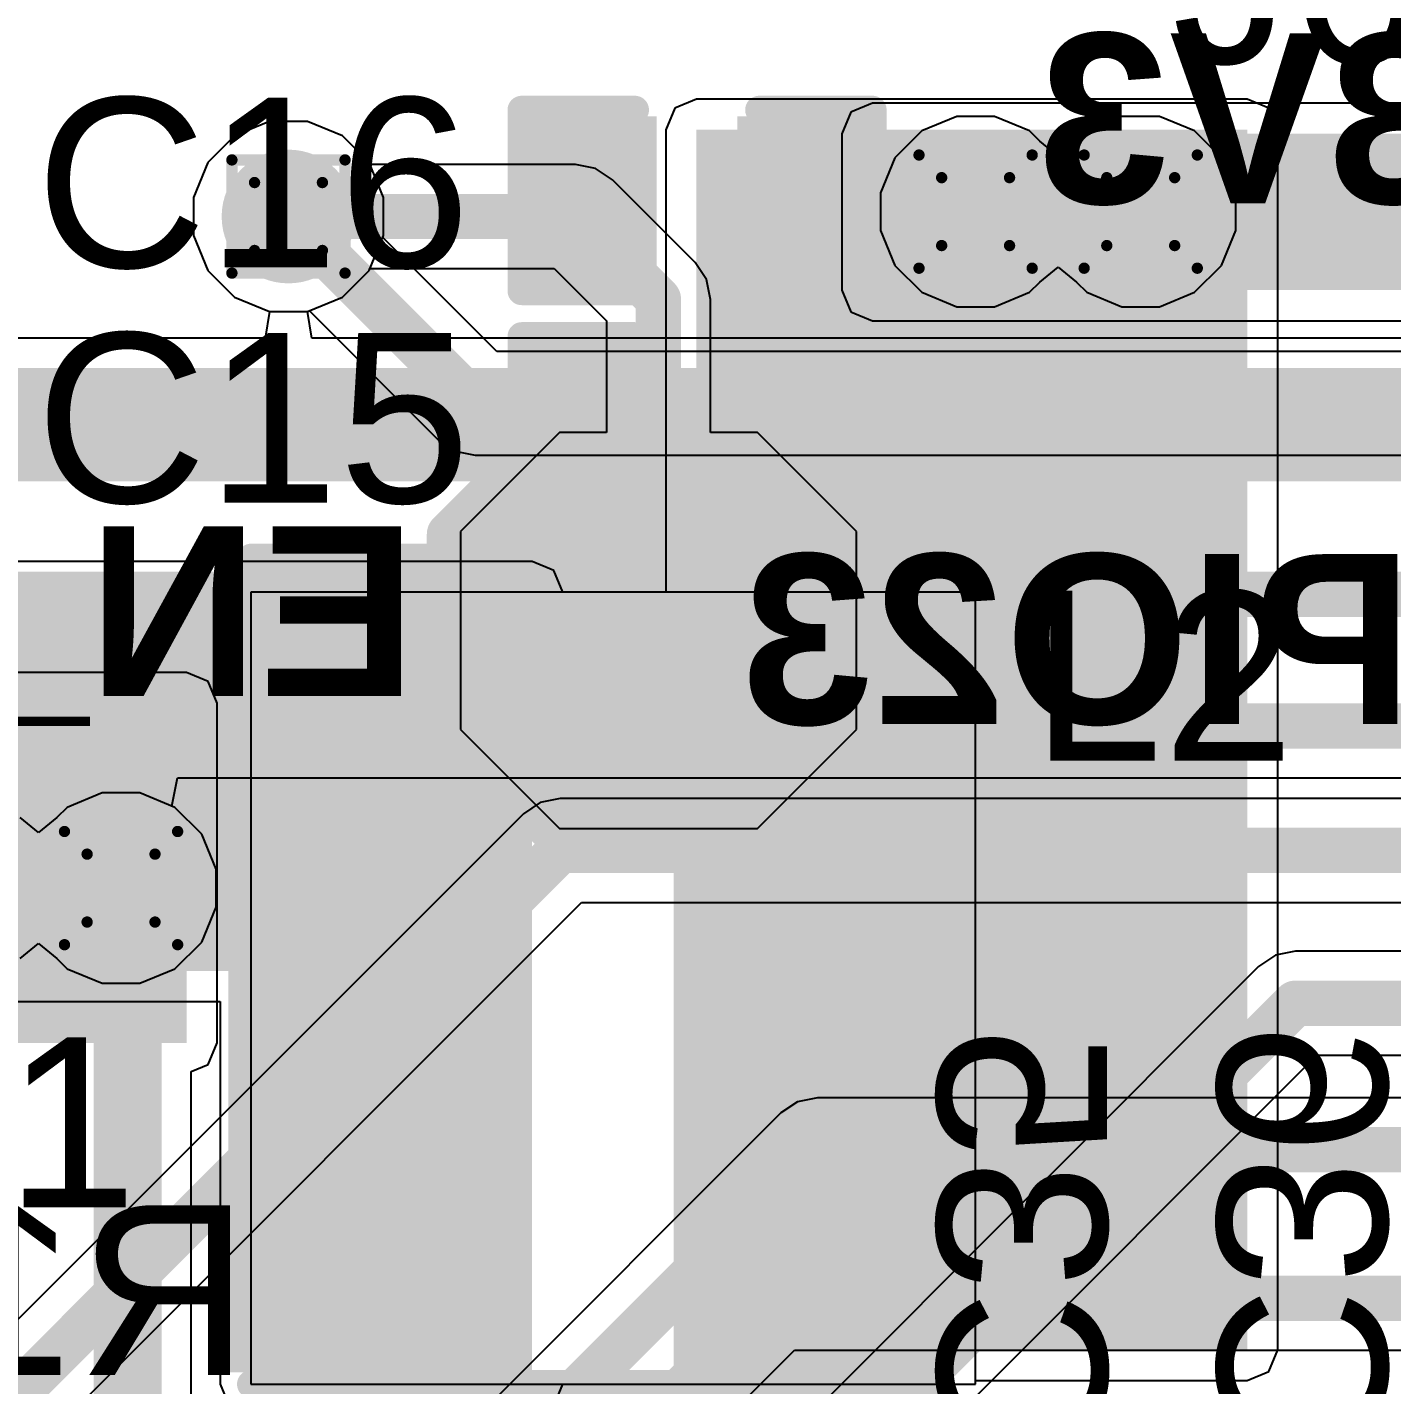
# Model space of a CAD drawing. Header units: inches. Extents: x -22 to 5433, y -13 to 5447.
# Drawn here: x -3.64 to 2.49, y 21.58 to 27.67 of the extents above; entities that cross this region are included whole.
import ezdxf

# ---------------------------------------------------------------- set-up
doc = ezdxf.new("R2010")
doc.units = ezdxf.units.IN
for name, color, linetype in [('Bottom Layer', 5, 'Continuous'), ('Bottom Overlay', 54, 'Continuous'), ('Bottom Paste', 16, 'Continuous'), ('Bottom Solder', 6, 'Continuous'), ('Drill Drawing', 1, 'Continuous'), ('Ground', 16, 'Continuous'), ('Power', 76, 'Continuous'), ('Top Layer', 1, 'Continuous'), ('Top Overlay', 2, 'Continuous'), ('Top Paste', 8, 'Continuous'), ('Top Solder', 216, 'Continuous'), ('Via Holes', 16, 'Continuous')]:
    doc.layers.add(name, color=color, linetype=linetype)
doc.styles.add('Arial', font='', dxfattribs={"height": 0.2})
doc.styles.add('Arial_Bold', font='', dxfattribs={"height": 0.2})
doc.styles.get('Arial').set_extended_font_data('Arial')
doc.styles.get('Arial_Bold').set_extended_font_data('Arial', bold=True)

msp = doc.modelspace()

# ---------------------------------------------------------------- hatches: boundary and pattern name
at = {"layer": 'Bottom Layer'}
for points in [[(0.1581, 26.4922), (5.3106, 26.4922), (5.3106, 27.1939), (0.1581, 27.1939)], [(-0.4219, 25.7268), (-1.1839, 25.7268), (-1.5649, 25.3458), (-1.5649, 24.5838), (-1.1839, 24.2028), (-0.4219, 24.2028), (-0.0409, 24.5838), (-0.0409, 25.3458)], [(-6.4885, 23.114), (-2.921, 23.114), (-2.921, 24.638), (-6.4885, 24.638)]]:
    msp.add_hatch(color=5, dxfattribs=at).paths.add_polyline_path(points)
h = msp.add_hatch(color=5, dxfattribs=at)
edge = h.paths.add_edge_path()
edge.add_arc((0.6211, 26.8444), 0.3, 0, 360)
h = msp.add_hatch(color=5, dxfattribs=at)
edge = h.paths.add_edge_path()
edge.add_arc((1.3624, 26.8444), 0.3, 0, 360)
h = msp.add_hatch(color=5, dxfattribs=at)
edge = h.paths.add_edge_path()
edge.add_arc((-2.4638, 26.8224), 0.3, 0, 360)
h = msp.add_hatch(color=5, dxfattribs=at)
edge = h.paths.add_edge_path()
edge.add_arc((-3.2154, 23.8085), 0.3, 0, 360)
at = {"layer": 'Bottom Paste'}
msp.add_hatch(color=16, dxfattribs=at).paths.add_polyline_path([(-0.4219, 25.7268), (-1.1839, 25.7268), (-1.5649, 25.3458), (-1.5649, 24.5838), (-1.1839, 24.2028), (-0.4219, 24.2028), (-0.0409, 24.5838), (-0.0409, 25.3458)])
at = {"layer": 'Bottom Solder'}
msp.add_hatch(color=6, dxfattribs=at).paths.add_polyline_path([(-0.3711, 25.8284), (-1.2347, 25.8284), (-1.6665, 25.3966), (-1.6665, 24.533), (-1.2347, 24.1012), (-0.3711, 24.1012), (0.0607, 24.533), (0.0607, 25.3966)])
at = {"layer": 'Ground'}
h = msp.add_hatch(color=16, dxfattribs=at)
edge = h.paths.add_edge_path()
edge.add_arc((0.6211, 26.8444), 0.3, 0, 360)
h = msp.add_hatch(color=16, dxfattribs=at)
edge = h.paths.add_edge_path()
edge.add_arc((1.3624, 26.8444), 0.3, 0, 360)
h = msp.add_hatch(color=16, dxfattribs=at)
edge = h.paths.add_edge_path()
edge.add_arc((-2.4638, 26.8224), 0.3, 0, 360)
h = msp.add_hatch(color=16, dxfattribs=at)
edge = h.paths.add_edge_path()
edge.add_arc((-3.2154, 23.8085), 0.3, 0, 360)
at = {"layer": 'Power'}
h = msp.add_hatch(color=76, dxfattribs=at)
edge = h.paths.add_edge_path()
edge.add_arc((0.6211, 26.8444), 0.3, 0, 360)
h = msp.add_hatch(color=76, dxfattribs=at)
edge = h.paths.add_edge_path()
edge.add_arc((1.3624, 26.8444), 0.3, 0, 360)
h = msp.add_hatch(color=76, dxfattribs=at)
edge = h.paths.add_edge_path()
edge.add_arc((-2.4638, 26.8224), 0.3, 0, 360)
h = msp.add_hatch(color=76, dxfattribs=at)
edge = h.paths.add_edge_path()
edge.add_arc((-3.2154, 23.8085), 0.3, 0, 360)
at = {"layer": 'Top Layer'}
for points in [[(-1.3278, 26.5769), (-1.3278, 27.2119), (-0.8706, 27.2119), (-0.8706, 26.5769)], [(-0.6326, 27.2119), (-0.6326, 21.7365), (1.8403, 21.7365), (1.8403, 27.2119)], [(-0.388, 26.5769), (-0.388, 27.2119), (0.0692, 27.2119), (0.0692, 26.5769)], [(-1.3278, 25.5609), (-1.3278, 26.1959), (-0.8706, 26.1959), (-0.8706, 25.5609)], [(-0.388, 25.5609), (-0.388, 26.1959), (0.0692, 26.1959), (0.0692, 25.5609)], [(-4.4425, 23.4365), (-1.3703, 23.4365), (-1.3703, 25.1365), (-4.4425, 25.1365)], [(-2.6326, 25.1365), (-2.6326, 21.5823), (-1.3703, 21.5823), (-1.3703, 25.1365)], [(-2.6326, 25.1365), (-1.6326, 25.1365), (-1.6326, 21.7365), (-2.6326, 21.7365)], [(-0.6326, 25.1365), (0.3674, 25.1365), (0.3674, 21.7365), (-0.6326, 21.7365)]]:
    msp.add_hatch(color=1, dxfattribs=at).paths.add_polyline_path(points)
h = msp.add_hatch(color=1, dxfattribs=at)
edge = h.paths.add_edge_path()
edge.add_arc((0.6211, 26.8444), 0.3, 0, 360)
h = msp.add_hatch(color=1, dxfattribs=at)
edge = h.paths.add_edge_path()
edge.add_arc((1.3624, 26.8444), 0.3, 0, 360)
h = msp.add_hatch(color=1, dxfattribs=at)
edge = h.paths.add_edge_path()
edge.add_arc((-2.4638, 26.8224), 0.3, 0, 360)
h = msp.add_hatch(color=1, dxfattribs=at)
edge = h.paths.add_edge_path()
edge.add_arc((-3.2154, 23.8085), 0.3, 0, 360)
at = {"layer": 'Top Paste'}
for points in [[(-1.3278, 26.5769), (-1.3278, 27.2119), (-0.8706, 27.2119), (-0.8706, 26.5769)], [(-0.388, 26.5769), (-0.388, 27.2119), (0.0692, 27.2119), (0.0692, 26.5769)], [(-1.3278, 25.5609), (-1.3278, 26.1959), (-0.8706, 26.1959), (-0.8706, 25.5609)], [(-0.388, 25.5609), (-0.388, 26.1959), (0.0692, 26.1959), (0.0692, 25.5609)], [(-2.6326, 25.1365), (-1.6326, 25.1365), (-1.6326, 21.7365), (-2.6326, 21.7365)], [(-0.6326, 25.1365), (0.3674, 25.1365), (0.3674, 21.7365), (-0.6326, 21.7365)]]:
    msp.add_hatch(color=8, dxfattribs=at).paths.add_polyline_path(points)
at = {"layer": 'Top Solder'}
for points in [[(-1.3878, 26.5169), (-1.3878, 27.2719), (-0.8106, 27.2719), (-0.8106, 26.5169)], [(-0.448, 26.5169), (-0.448, 27.2719), (0.1292, 27.2719), (0.1292, 26.5169)], [(-1.3878, 25.5009), (-1.3878, 26.2559), (-0.8106, 26.2559), (-0.8106, 25.5009)], [(-0.448, 25.5009), (-0.448, 26.2559), (0.1292, 26.2559), (0.1292, 25.5009)], [(-2.7342, 25.2381), (-1.531, 25.2381), (-1.531, 21.6349), (-2.7342, 21.6349)], [(-0.7342, 25.2381), (0.469, 25.2381), (0.469, 21.6349), (-0.7342, 21.6349)]]:
    msp.add_hatch(color=216, dxfattribs=at).paths.add_polyline_path(points)
at = {"layer": 'Via Holes'}
h = msp.add_hatch(color=7, dxfattribs=at)
edge = h.paths.add_edge_path()
edge.add_arc((-2.4638, 26.8224), 0.15, 0, 360)
h = msp.add_hatch(color=7, dxfattribs=at)
edge = h.paths.add_edge_path()
edge.add_arc((0.6211, 26.8444), 0.15, 0, 360)
h = msp.add_hatch(color=7, dxfattribs=at)
edge = h.paths.add_edge_path()
edge.add_arc((1.3624, 26.8444), 0.15, 0, 360)
h = msp.add_hatch(color=7, dxfattribs=at)
edge = h.paths.add_edge_path()
edge.add_arc((-3.2154, 23.8085), 0.15, 0, 360)

# ---------------------------------------------------------------- linework, layer by layer
at = {"layer": 'Bottom Layer'}
for p, q in [((0.1581, 27.3314), (0.0609, 27.2911)), ((3.557, 27.3314), (0.1581, 27.3314)), ((0.0609, 27.2911), (0.0206, 27.1939)), ((-2.5487, 27.2494), (-2.7057, 27.1844)), ((-2.3789, 27.2494), (-2.5487, 27.2494)), ((-2.2219, 27.1844), (-2.3789, 27.2494)), ((-2.7057, 27.1844), (-2.8258, 27.0643)), ((-2.1018, 27.0643), (-2.2219, 27.1844)), ((0.0206, 27.1939), (0.0206, 26.4922)), ((-2.8258, 27.0643), (-2.8908, 26.9073)), ((-2.0982, 27.0555), (-2.1018, 27.0643)), ((-1.1746, 27.0555), (-2.0982, 27.0555)), ((-1.0854, 27.0377), (-1.1746, 27.0555)), ((-1.0098, 26.9872), (-1.0854, 27.0377)), ((-0.6381, 26.6155), (-1.0098, 26.9872)), ((-2.8908, 26.9073), (-2.8908, 26.7375)), ((-2.8908, 26.7375), (-2.8258, 26.5805)), ((-2.1018, 26.5805), (-2.0982, 26.5893)), ((-2.0982, 26.5893), (-1.2711, 26.5893)), ((-1.2711, 26.5893), (-1.036, 26.3542)), ((-0.5876, 26.5399), (-0.6381, 26.6155)), ((-2.8258, 26.5805), (-2.7057, 26.4604)), ((-2.2219, 26.4604), (-2.1018, 26.5805)), ((-0.5698, 26.4507), (-0.5876, 26.5399)), ((0.0206, 26.4922), (0.0609, 26.395)), ((-2.7057, 26.4604), (-2.5487, 26.3954)), ((-2.3789, 26.3954), (-2.2219, 26.4604)), ((-0.5698, 25.8538), (-0.5698, 26.4507)), ((-2.5487, 26.3954), (-2.3789, 26.3954)), ((-1.036, 26.3542), (-1.036, 25.8538)), ((0.0609, 26.395), (0.1581, 26.3547)), ((0.1581, 26.3547), (5.3106, 26.3547)), ((-1.2474, 25.8538), (-1.6919, 25.4093)), ((-1.036, 25.8538), (-1.2474, 25.8538)), ((-0.3584, 25.8538), (-0.5698, 25.8538)), ((0.0861, 25.4093), (-0.3584, 25.8538)), ((-1.6919, 25.4093), (-1.6919, 24.5203)), ((0.0861, 24.5203), (0.0861, 25.4093)), ((-2.921, 24.7755), (-6.4885, 24.7755)), ((-2.8238, 24.7352), (-2.921, 24.7755)), ((-2.7835, 24.638), (-2.8238, 24.7352)), ((-2.7835, 23.114), (-2.7835, 24.638)), ((-1.6919, 24.5203), (-1.2474, 24.0758)), ((-0.3584, 24.0758), (0.0861, 24.5203)), ((-1.2474, 24.0758), (-0.3584, 24.0758)), ((-2.8238, 23.0168), (-2.7835, 23.114)), ((-2.9006, 22.985), (-2.8238, 23.0168)), ((-2.9006, 21.1644), (-2.9006, 22.985)), ((-0.1782, 22.85), (-0.2538, 22.7994)), ((-0.089, 22.8677), (-0.1782, 22.85)), ((2.5599, 22.8677), (-0.089, 22.8677)), ((-0.2538, 22.7994), (-3.1694, 19.8839)), ((-1.9193, 20.0078), (-0.1925, 21.7346)), ((-0.1925, 21.7346), (3.7992, 21.7346))]:
    msp.add_line(p, q, dxfattribs=at)
for points in [[(-2.4638, 26.8224, 0.2032, 0.2032, 0), (-1.1746, 26.8224, 0.2032, 0.2032, 0)], [(-1.1746, 26.8224, 0.2032, 0.2032, 0), (-0.8029, 26.4507, 0.2032, 0.2032, 0)], [(-0.8029, 24.9648, 0.2032, 0.2032, 0), (-0.8029, 26.4507, 0.2032, 0.2032, 0)], [(-3.1855, 20.8454, 0.3048, 0.3048, 0), (-3.1855, 23.2939, 0.3048, 0.3048, 0)], [(-3.0728, 19.6508, 0.2032, 0.2032, 0), (-0.089, 22.6346, 0.2032, 0.2032, 0)], [(-0.089, 22.6346, 0.2032, 0.2032, 0), (2.9256, 22.6346, 0.2032, 0.2032, 0)], [(-2.1523, 20.1043, 0.2032, 0.2032, 0), (-0.289, 21.9676, 0.2032, 0.2032, 0)], [(-0.289, 21.9676, 0.2032, 0.2032, 0), (3.7992, 21.9676, 0.2032, 0.2032, 0)]]:
    msp.add_lwpolyline(points, format="xyseb", dxfattribs=at)
for points in [[(-2.5146, 26.8224, 0.1016, 0.1016, 1), (-2.413, 26.8224, 0.1016, 0.1016, 1)], [(-1.2254, 26.8224, 0.1016, 0.1016, 1), (-1.1238, 26.8224, 0.1016, 0.1016, 1)], [(-1.2254, 26.8224, 0.1016, 0.1016, 1), (-1.1238, 26.8224, 0.1016, 0.1016, 1)], [(-0.8537, 26.4507, 0.1016, 0.1016, 1), (-0.7521, 26.4507, 0.1016, 0.1016, 1)], [(-0.8537, 26.4507, 0.1016, 0.1016, 1), (-0.7521, 26.4507, 0.1016, 0.1016, 1)], [(-0.8537, 24.9648, 0.1016, 0.1016, 1), (-0.7521, 24.9648, 0.1016, 0.1016, 1)], [(-3.2617, 23.2939, 0.1524, 0.1524, 1), (-3.1093, 23.2939, 0.1524, 0.1524, 1)], [(-0.1398, 22.6346, 0.1016, 0.1016, 1), (-0.0382, 22.6346, 0.1016, 0.1016, 1)], [(-0.1398, 22.6346, 0.1016, 0.1016, 1), (-0.0382, 22.6346, 0.1016, 0.1016, 1)], [(-0.3398, 21.9676, 0.1016, 0.1016, 1), (-0.2382, 21.9676, 0.1016, 0.1016, 1)], [(-0.3398, 21.9676, 0.1016, 0.1016, 1), (-0.2382, 21.9676, 0.1016, 0.1016, 1)]]:
    msp.add_lwpolyline(points, format="xyseb", close=True, dxfattribs=at)
at = {"layer": 'Bottom Overlay'}
for points in [[(-1.7427, 25.3966, 0.2, 0.2, 0), (-1.2347, 25.9046, 0.2, 0.2, 0)], [(-1.2347, 25.9046, 0.2, 0.2, 0), (-0.3711, 25.9046, 0.2, 0.2, 0)], [(-0.3711, 25.9046, 0.2, 0.2, 0), (0.1369, 25.3966, 0.2, 0.2, 0)], [(-1.7427, 24.533, 0.2, 0.2, 0), (-1.7427, 25.3966, 0.2, 0.2, 0)], [(0.1369, 24.533, 0.2, 0.2, 0), (0.1369, 25.3966, 0.2, 0.2, 0)], [(-1.7427, 24.533, 0.2, 0.2, 0), (-1.2347, 24.025, 0.2, 0.2, 0)], [(-0.3711, 24.025, 0.2, 0.2, 0), (0.1369, 24.533, 0.2, 0.2, 0)], [(-1.2347, 24.025, 0.2, 0.2, 0), (-0.3711, 24.025, 0.2, 0.2, 0)]]:
    msp.add_lwpolyline(points, format="xyseb", dxfattribs=at)
for points in [[(-1.2847, 25.9046, 0.1, 0.1, 1), (-1.1847, 25.9046, 0.1, 0.1, 1)], [(-1.2847, 25.9046, 0.1, 0.1, 1), (-1.1847, 25.9046, 0.1, 0.1, 1)], [(-0.4211, 25.9046, 0.1, 0.1, 1), (-0.3211, 25.9046, 0.1, 0.1, 1)], [(-0.4211, 25.9046, 0.1, 0.1, 1), (-0.3211, 25.9046, 0.1, 0.1, 1)], [(-1.7927, 25.3966, 0.1, 0.1, 1), (-1.6927, 25.3966, 0.1, 0.1, 1)], [(-1.7927, 25.3966, 0.1, 0.1, 1), (-1.6927, 25.3966, 0.1, 0.1, 1)], [(0.0869, 25.3966, 0.1, 0.1, 1), (0.1869, 25.3966, 0.1, 0.1, 1)], [(0.0869, 25.3966, 0.1, 0.1, 1), (0.1869, 25.3966, 0.1, 0.1, 1)], [(-1.7927, 24.533, 0.1, 0.1, 1), (-1.6927, 24.533, 0.1, 0.1, 1)], [(-1.7927, 24.533, 0.1, 0.1, 1), (-1.6927, 24.533, 0.1, 0.1, 1)], [(0.0869, 24.533, 0.1, 0.1, 1), (0.1869, 24.533, 0.1, 0.1, 1)], [(0.0869, 24.533, 0.1, 0.1, 1), (0.1869, 24.533, 0.1, 0.1, 1)], [(-1.2847, 24.025, 0.1, 0.1, 1), (-1.1847, 24.025, 0.1, 0.1, 1)], [(-1.2847, 24.025, 0.1, 0.1, 1), (-1.1847, 24.025, 0.1, 0.1, 1)], [(-0.4211, 24.025, 0.1, 0.1, 1), (-0.3211, 24.025, 0.1, 0.1, 1)], [(-0.4211, 24.025, 0.1, 0.1, 1), (-0.3211, 24.025, 0.1, 0.1, 1)]]:
    msp.add_lwpolyline(points, format="xyseb", close=True, dxfattribs=at)
at = {"layer": 'Drill Drawing'}
for points in [[(-2.7178, 27.0764, 0.0508, 0.0508, 0), (-2.2098, 27.0764, 0.0508, 0.0508, 0)], [(-2.7178, 26.5684, 0.0508, 0.0508, 0), (-2.7178, 27.0764, 0.0508, 0.0508, 0)], [(-2.2098, 26.5684, 0.0508, 0.0508, 0), (-2.2098, 27.0764, 0.0508, 0.0508, 0)], [(0.3671, 27.0984, 0.0508, 0.0508, 0), (0.8751, 27.0984, 0.0508, 0.0508, 0)], [(0.3671, 26.5904, 0.0508, 0.0508, 0), (0.3671, 27.0984, 0.0508, 0.0508, 0)], [(0.8751, 26.5904, 0.0508, 0.0508, 0), (0.8751, 27.0984, 0.0508, 0.0508, 0)], [(1.1084, 27.0984, 0.0508, 0.0508, 0), (1.6164, 27.0984, 0.0508, 0.0508, 0)], [(1.1084, 26.5904, 0.0508, 0.0508, 0), (1.1084, 27.0984, 0.0508, 0.0508, 0)], [(1.6164, 26.5904, 0.0508, 0.0508, 0), (1.6164, 27.0984, 0.0508, 0.0508, 0)], [(0.4687, 26.9968, 0.0508, 0.0508, 0), (0.7735, 26.9968, 0.0508, 0.0508, 0)], [(0.4687, 26.692, 0.0508, 0.0508, 0), (0.4687, 26.9968, 0.0508, 0.0508, 0)], [(0.7735, 26.692, 0.0508, 0.0508, 0), (0.7735, 26.9968, 0.0508, 0.0508, 0)], [(1.21, 26.9968, 0.0508, 0.0508, 0), (1.5148, 26.9968, 0.0508, 0.0508, 0)], [(1.21, 26.692, 0.0508, 0.0508, 0), (1.21, 26.9968, 0.0508, 0.0508, 0)], [(1.5148, 26.692, 0.0508, 0.0508, 0), (1.5148, 26.9968, 0.0508, 0.0508, 0)], [(-2.6162, 26.9748, 0.0508, 0.0508, 0), (-2.3114, 26.9748, 0.0508, 0.0508, 0)], [(-2.6162, 26.67, 0.0508, 0.0508, 0), (-2.6162, 26.9748, 0.0508, 0.0508, 0)], [(-2.3114, 26.67, 0.0508, 0.0508, 0), (-2.3114, 26.9748, 0.0508, 0.0508, 0)], [(0.4687, 26.692, 0.0508, 0.0508, 0), (0.7735, 26.692, 0.0508, 0.0508, 0)], [(1.21, 26.692, 0.0508, 0.0508, 0), (1.5148, 26.692, 0.0508, 0.0508, 0)], [(-2.6162, 26.67, 0.0508, 0.0508, 0), (-2.3114, 26.67, 0.0508, 0.0508, 0)], [(-2.7178, 26.5684, 0.0508, 0.0508, 0), (-2.2098, 26.5684, 0.0508, 0.0508, 0)], [(0.3671, 26.5904, 0.0508, 0.0508, 0), (0.8751, 26.5904, 0.0508, 0.0508, 0)], [(1.1084, 26.5904, 0.0508, 0.0508, 0), (1.6164, 26.5904, 0.0508, 0.0508, 0)], [(-3.4694, 24.0625, 0.0508, 0.0508, 0), (-2.9614, 24.0625, 0.0508, 0.0508, 0)], [(-3.4694, 23.5545, 0.0508, 0.0508, 0), (-3.4694, 24.0625, 0.0508, 0.0508, 0)], [(-2.9614, 23.5545, 0.0508, 0.0508, 0), (-2.9614, 24.0625, 0.0508, 0.0508, 0)], [(-3.3678, 23.9609, 0.0508, 0.0508, 0), (-3.063, 23.9609, 0.0508, 0.0508, 0)], [(-3.3678, 23.6561, 0.0508, 0.0508, 0), (-3.3678, 23.9609, 0.0508, 0.0508, 0)], [(-3.063, 23.6561, 0.0508, 0.0508, 0), (-3.063, 23.9609, 0.0508, 0.0508, 0)], [(-3.3678, 23.6561, 0.0508, 0.0508, 0), (-3.063, 23.6561, 0.0508, 0.0508, 0)], [(-3.4694, 23.5545, 0.0508, 0.0508, 0), (-2.9614, 23.5545, 0.0508, 0.0508, 0)]]:
    msp.add_lwpolyline(points, format="xyseb", dxfattribs=at)
for points in [[(-2.7305, 27.0764, 0.0254, 0.0254, 1), (-2.7051, 27.0764, 0.0254, 0.0254, 1)], [(-2.7305, 27.0764, 0.0254, 0.0254, 1), (-2.7051, 27.0764, 0.0254, 0.0254, 1)], [(-2.2225, 27.0764, 0.0254, 0.0254, 1), (-2.1971, 27.0764, 0.0254, 0.0254, 1)], [(-2.2225, 27.0764, 0.0254, 0.0254, 1), (-2.1971, 27.0764, 0.0254, 0.0254, 1)], [(0.3544, 27.0984, 0.0254, 0.0254, 1), (0.3798, 27.0984, 0.0254, 0.0254, 1)], [(0.3544, 27.0984, 0.0254, 0.0254, 1), (0.3798, 27.0984, 0.0254, 0.0254, 1)], [(0.8624, 27.0984, 0.0254, 0.0254, 1), (0.8878, 27.0984, 0.0254, 0.0254, 1)], [(0.8624, 27.0984, 0.0254, 0.0254, 1), (0.8878, 27.0984, 0.0254, 0.0254, 1)], [(1.0957, 27.0984, 0.0254, 0.0254, 1), (1.1211, 27.0984, 0.0254, 0.0254, 1)], [(1.0957, 27.0984, 0.0254, 0.0254, 1), (1.1211, 27.0984, 0.0254, 0.0254, 1)], [(1.6037, 27.0984, 0.0254, 0.0254, 1), (1.6291, 27.0984, 0.0254, 0.0254, 1)], [(1.6037, 27.0984, 0.0254, 0.0254, 1), (1.6291, 27.0984, 0.0254, 0.0254, 1)], [(0.456, 26.9968, 0.0254, 0.0254, 1), (0.4814, 26.9968, 0.0254, 0.0254, 1)], [(0.456, 26.9968, 0.0254, 0.0254, 1), (0.4814, 26.9968, 0.0254, 0.0254, 1)], [(0.7608, 26.9968, 0.0254, 0.0254, 1), (0.7862, 26.9968, 0.0254, 0.0254, 1)], [(0.7608, 26.9968, 0.0254, 0.0254, 1), (0.7862, 26.9968, 0.0254, 0.0254, 1)], [(1.1973, 26.9968, 0.0254, 0.0254, 1), (1.2227, 26.9968, 0.0254, 0.0254, 1)], [(1.1973, 26.9968, 0.0254, 0.0254, 1), (1.2227, 26.9968, 0.0254, 0.0254, 1)], [(1.5021, 26.9968, 0.0254, 0.0254, 1), (1.5275, 26.9968, 0.0254, 0.0254, 1)], [(1.5021, 26.9968, 0.0254, 0.0254, 1), (1.5275, 26.9968, 0.0254, 0.0254, 1)], [(-2.6289, 26.9748, 0.0254, 0.0254, 1), (-2.6035, 26.9748, 0.0254, 0.0254, 1)], [(-2.6289, 26.9748, 0.0254, 0.0254, 1), (-2.6035, 26.9748, 0.0254, 0.0254, 1)], [(-2.3241, 26.9748, 0.0254, 0.0254, 1), (-2.2987, 26.9748, 0.0254, 0.0254, 1)], [(-2.3241, 26.9748, 0.0254, 0.0254, 1), (-2.2987, 26.9748, 0.0254, 0.0254, 1)], [(0.456, 26.692, 0.0254, 0.0254, 1), (0.4814, 26.692, 0.0254, 0.0254, 1)], [(0.456, 26.692, 0.0254, 0.0254, 1), (0.4814, 26.692, 0.0254, 0.0254, 1)], [(0.7608, 26.692, 0.0254, 0.0254, 1), (0.7862, 26.692, 0.0254, 0.0254, 1)], [(0.7608, 26.692, 0.0254, 0.0254, 1), (0.7862, 26.692, 0.0254, 0.0254, 1)], [(1.1973, 26.692, 0.0254, 0.0254, 1), (1.2227, 26.692, 0.0254, 0.0254, 1)], [(1.1973, 26.692, 0.0254, 0.0254, 1), (1.2227, 26.692, 0.0254, 0.0254, 1)], [(1.5021, 26.692, 0.0254, 0.0254, 1), (1.5275, 26.692, 0.0254, 0.0254, 1)], [(1.5021, 26.692, 0.0254, 0.0254, 1), (1.5275, 26.692, 0.0254, 0.0254, 1)], [(-2.6289, 26.67, 0.0254, 0.0254, 1), (-2.6035, 26.67, 0.0254, 0.0254, 1)], [(-2.6289, 26.67, 0.0254, 0.0254, 1), (-2.6035, 26.67, 0.0254, 0.0254, 1)], [(-2.3241, 26.67, 0.0254, 0.0254, 1), (-2.2987, 26.67, 0.0254, 0.0254, 1)], [(-2.3241, 26.67, 0.0254, 0.0254, 1), (-2.2987, 26.67, 0.0254, 0.0254, 1)], [(-2.7305, 26.5684, 0.0254, 0.0254, 1), (-2.7051, 26.5684, 0.0254, 0.0254, 1)], [(-2.7305, 26.5684, 0.0254, 0.0254, 1), (-2.7051, 26.5684, 0.0254, 0.0254, 1)], [(-2.2225, 26.5684, 0.0254, 0.0254, 1), (-2.1971, 26.5684, 0.0254, 0.0254, 1)], [(-2.2225, 26.5684, 0.0254, 0.0254, 1), (-2.1971, 26.5684, 0.0254, 0.0254, 1)], [(0.3544, 26.5904, 0.0254, 0.0254, 1), (0.3798, 26.5904, 0.0254, 0.0254, 1)], [(0.3544, 26.5904, 0.0254, 0.0254, 1), (0.3798, 26.5904, 0.0254, 0.0254, 1)], [(0.8624, 26.5904, 0.0254, 0.0254, 1), (0.8878, 26.5904, 0.0254, 0.0254, 1)], [(0.8624, 26.5904, 0.0254, 0.0254, 1), (0.8878, 26.5904, 0.0254, 0.0254, 1)], [(1.0957, 26.5904, 0.0254, 0.0254, 1), (1.1211, 26.5904, 0.0254, 0.0254, 1)], [(1.0957, 26.5904, 0.0254, 0.0254, 1), (1.1211, 26.5904, 0.0254, 0.0254, 1)], [(1.6037, 26.5904, 0.0254, 0.0254, 1), (1.6291, 26.5904, 0.0254, 0.0254, 1)], [(1.6037, 26.5904, 0.0254, 0.0254, 1), (1.6291, 26.5904, 0.0254, 0.0254, 1)], [(-3.4821, 24.0625, 0.0254, 0.0254, 1), (-3.4567, 24.0625, 0.0254, 0.0254, 1)], [(-3.4821, 24.0625, 0.0254, 0.0254, 1), (-3.4567, 24.0625, 0.0254, 0.0254, 1)], [(-2.9741, 24.0625, 0.0254, 0.0254, 1), (-2.9487, 24.0625, 0.0254, 0.0254, 1)], [(-2.9741, 24.0625, 0.0254, 0.0254, 1), (-2.9487, 24.0625, 0.0254, 0.0254, 1)], [(-3.3805, 23.9609, 0.0254, 0.0254, 1), (-3.3551, 23.9609, 0.0254, 0.0254, 1)], [(-3.3805, 23.9609, 0.0254, 0.0254, 1), (-3.3551, 23.9609, 0.0254, 0.0254, 1)], [(-3.0757, 23.9609, 0.0254, 0.0254, 1), (-3.0503, 23.9609, 0.0254, 0.0254, 1)], [(-3.0757, 23.9609, 0.0254, 0.0254, 1), (-3.0503, 23.9609, 0.0254, 0.0254, 1)], [(-3.3805, 23.6561, 0.0254, 0.0254, 1), (-3.3551, 23.6561, 0.0254, 0.0254, 1)], [(-3.3805, 23.6561, 0.0254, 0.0254, 1), (-3.3551, 23.6561, 0.0254, 0.0254, 1)], [(-3.0757, 23.6561, 0.0254, 0.0254, 1), (-3.0503, 23.6561, 0.0254, 0.0254, 1)], [(-3.0757, 23.6561, 0.0254, 0.0254, 1), (-3.0503, 23.6561, 0.0254, 0.0254, 1)], [(-3.4821, 23.5545, 0.0254, 0.0254, 1), (-3.4567, 23.5545, 0.0254, 0.0254, 1)], [(-3.4821, 23.5545, 0.0254, 0.0254, 1), (-3.4567, 23.5545, 0.0254, 0.0254, 1)], [(-2.9741, 23.5545, 0.0254, 0.0254, 1), (-2.9487, 23.5545, 0.0254, 0.0254, 1)], [(-2.9741, 23.5545, 0.0254, 0.0254, 1), (-2.9487, 23.5545, 0.0254, 0.0254, 1)]]:
    msp.add_lwpolyline(points, format="xyseb", close=True, dxfattribs=at)
at = {"layer": 'Ground'}
for p, q in [((0.5361, 27.2714), (0.3792, 27.2064)), ((0.706, 27.2714), (0.5361, 27.2714)), ((0.8629, 27.2064), (0.706, 27.2714)), ((1.2774, 27.2714), (1.1205, 27.2064)), ((1.4473, 27.2714), (1.2774, 27.2714)), ((1.6042, 27.2064), (1.4473, 27.2714)), ((-2.5487, 27.2494), (-2.7057, 27.1844)), ((-2.3789, 27.2494), (-2.5487, 27.2494)), ((-2.2219, 27.1844), (-2.3789, 27.2494)), ((0.3792, 27.2064), (0.2591, 27.0863)), ((0.9088, 27.1606), (0.8629, 27.2064)), ((1.1205, 27.2064), (1.0747, 27.1606)), ((1.7244, 27.0863), (1.6042, 27.2064)), ((-2.7057, 27.1844), (-2.8258, 27.0643)), ((-2.1018, 27.0643), (-2.2219, 27.1844)), ((0.9917, 27.0933), (0.9088, 27.1606)), ((1.0747, 27.1606), (0.9917, 27.0933)), ((0.2591, 27.0863), (0.1941, 26.9294)), ((1.7894, 26.9294), (1.7244, 27.0863)), ((-2.8258, 27.0643), (-2.8908, 26.9073)), ((-2.0368, 26.9073), (-2.1018, 27.0643)), ((-2.8908, 26.9073), (-2.8908, 26.7375)), ((-2.0368, 26.7375), (-2.0368, 26.9073)), ((0.1941, 26.9294), (0.1941, 26.7595)), ((1.7894, 26.7595), (1.7894, 26.9294)), ((-2.8908, 26.7375), (-2.8258, 26.5805)), ((-2.0404, 26.7287), (-2.0368, 26.7375)), ((-1.5291, 26.2173), (-2.0404, 26.7287)), ((0.1941, 26.7595), (0.2591, 26.6026)), ((1.7244, 26.6026), (1.7894, 26.7595)), ((0.2591, 26.6026), (0.3792, 26.4825)), ((0.9088, 26.5283), (0.9917, 26.5955)), ((0.9917, 26.5955), (1.0747, 26.5283)), ((1.6042, 26.4825), (1.7244, 26.6026)), ((-2.8258, 26.5805), (-2.7057, 26.4604)), ((0.8629, 26.4825), (0.9088, 26.5283)), ((1.0747, 26.5283), (1.1205, 26.4825)), ((0.3792, 26.4825), (0.5361, 26.4174)), ((0.706, 26.4174), (0.8629, 26.4825)), ((1.1205, 26.4825), (1.2774, 26.4174)), ((1.4473, 26.4174), (1.6042, 26.4825)), ((-2.7057, 26.4604), (-2.5487, 26.3954)), ((0.5361, 26.4174), (0.706, 26.4174)), ((1.2774, 26.4174), (1.4473, 26.4174)), ((-2.5487, 26.3954), (-2.3789, 26.3954)), ((-2.3789, 26.3954), (-2.3701, 26.399)), ((-2.3701, 26.399), (-1.7904, 25.8194)), ((3.4278, 26.2173), (-1.5291, 26.2173)), ((-1.7904, 25.8194), (-1.7148, 25.7689)), ((-1.7148, 25.7689), (-1.6256, 25.7511)), ((-1.6256, 25.7511), (3.3312, 25.7511)), ((-3.3004, 24.2355), (-3.4573, 24.1705)), ((-3.1305, 24.2355), (-3.3004, 24.2355)), ((-2.9736, 24.1705), (-3.1305, 24.2355)), ((-1.2445, 24.2107), (-1.3337, 24.1929)), ((2.6824, 24.2107), (-1.2445, 24.2107)), ((-1.4093, 24.1424), (-3.6847, 21.8671)), ((-3.4573, 24.1705), (-3.5031, 24.1247)), ((-2.8534, 24.0504), (-2.9736, 24.1705)), ((-1.3337, 24.1929), (-1.4093, 24.1424)), ((-3.5861, 24.0574), (-3.6691, 24.1247)), ((-3.5031, 24.1247), (-3.5861, 24.0574)), ((-2.7884, 23.8934), (-2.8534, 24.0504)), ((-2.7884, 23.7235), (-2.7884, 23.8934)), ((-6.3441, 18.5484), (-1.148, 23.7445)), ((-2.8534, 23.5666), (-2.7884, 23.7235)), ((-1.148, 23.7445), (2.6824, 23.7445)), ((-3.6691, 23.4923), (-3.5861, 23.5596)), ((-3.5861, 23.5596), (-3.5031, 23.4923)), ((-2.9736, 23.4465), (-2.8534, 23.5666)), ((2.0567, 23.5249), (1.9675, 23.5071)), ((2.7186, 23.5249), (2.0567, 23.5249)), ((-3.5031, 23.4923), (-3.4573, 23.4465)), ((1.9675, 23.5071), (1.8919, 23.4566)), ((-3.4573, 23.4465), (-3.3004, 23.3815)), ((-3.1305, 23.3815), (-2.9736, 23.4465)), ((1.8919, 23.4566), (-2.7553, 18.8095)), ((-3.3004, 23.3815), (-3.1305, 23.3815)), ((-2.4257, 18.4799), (2.1532, 23.0587)), ((2.1532, 23.0587), (2.5662, 23.0587))]:
    msp.add_line(p, q, dxfattribs=at)
for points in [[(-2.4638, 26.8224, 0.2032, 0.2032, 0), (-1.6256, 25.9842, 0.2032, 0.2032, 0)], [(-1.6256, 25.9842, 0.2032, 0.2032, 0), (3.4278, 25.9842, 0.2032, 0.2032, 0)], [(-6.7674, 18.4547, 0.2032, 0.2032, 0), (-1.2445, 23.9776, 0.2032, 0.2032, 0)], [(-1.2445, 23.9776, 0.2032, 0.2032, 0), (3.048, 23.9776, 0.2032, 0.2032, 0)], [(-2.849, 18.3861, 0.2032, 0.2032, 0), (2.0567, 23.2918, 0.2032, 0.2032, 0)], [(2.0567, 23.2918, 0.2032, 0.2032, 0), (3.2766, 23.2918, 0.2032, 0.2032, 0)]]:
    msp.add_lwpolyline(points, format="xyseb", dxfattribs=at)
for points in [[(-2.5146, 26.8224, 0.1016, 0.1016, 1), (-2.413, 26.8224, 0.1016, 0.1016, 1)], [(-1.6764, 25.9842, 0.1016, 0.1016, 1), (-1.5748, 25.9842, 0.1016, 0.1016, 1)], [(-1.6764, 25.9842, 0.1016, 0.1016, 1), (-1.5748, 25.9842, 0.1016, 0.1016, 1)], [(-1.2953, 23.9776, 0.1016, 0.1016, 1), (-1.1937, 23.9776, 0.1016, 0.1016, 1)], [(-1.2953, 23.9776, 0.1016, 0.1016, 1), (-1.1937, 23.9776, 0.1016, 0.1016, 1)], [(2.0059, 23.2918, 0.1016, 0.1016, 1), (2.1075, 23.2918, 0.1016, 0.1016, 1)], [(2.0059, 23.2918, 0.1016, 0.1016, 1), (2.1075, 23.2918, 0.1016, 0.1016, 1)]]:
    msp.add_lwpolyline(points, format="xyseb", close=True, dxfattribs=at)
at = {"layer": 'Power'}
for p, q in [((-2.5487, 27.2494), (-2.7057, 27.1844)), ((-2.3789, 27.2494), (-2.5487, 27.2494)), ((-2.2219, 27.1844), (-2.3789, 27.2494)), ((-2.7057, 27.1844), (-2.8258, 27.0643)), ((-2.1018, 27.0643), (-2.2219, 27.1844)), ((-2.8258, 27.0643), (-2.8908, 26.9073)), ((-2.0368, 26.9073), (-2.1018, 27.0643)), ((-2.8908, 26.9073), (-2.8908, 26.7375)), ((-2.0368, 26.7375), (-2.0368, 26.9073)), ((-2.8908, 26.7375), (-2.8258, 26.5805)), ((-2.1018, 26.5805), (-2.0368, 26.7375)), ((-2.8258, 26.5805), (-2.7057, 26.4604)), ((-2.2219, 26.4604), (-2.1018, 26.5805)), ((-2.7057, 26.4604), (-2.5487, 26.3954)), ((-2.3789, 26.3954), (-2.2219, 26.4604)), ((-2.5487, 26.3954), (-2.5687, 26.2767)), ((-2.3589, 26.2767), (-2.3789, 26.3954)), ((-2.5687, 26.2767), (-4.0479, 26.2767)), ((5.5402, 26.2767), (-2.3589, 26.2767)), ((-2.9877, 24.1763), (-2.9624, 24.3033)), ((-2.9624, 24.3033), (2.6039, 24.3033)), ((-2.9736, 24.1705), (-2.9877, 24.1763)), ((-2.8534, 24.0504), (-2.9736, 24.1705)), ((-2.7884, 23.8934), (-2.8534, 24.0504)), ((-2.7884, 23.7235), (-2.7884, 23.8934)), ((-2.8534, 23.5666), (-2.7884, 23.7235)), ((-3.6691, 23.4923), (-3.5861, 23.5596)), ((-3.5861, 23.5596), (-3.5031, 23.4923)), ((-2.9736, 23.4465), (-2.8534, 23.5666)), ((-3.5031, 23.4923), (-3.4573, 23.4465)), ((-3.4573, 23.4465), (-3.3004, 23.3815)), ((-3.1305, 23.3815), (-2.9736, 23.4465)), ((-3.3004, 23.3815), (-3.1305, 23.3815))]:
    msp.add_line(p, q, dxfattribs=at)
for points in [[(-7.6936, 25.8882, 0.508, 0.508, 0), (15.7489, 25.8882, 0.508, 0.508, 0)], [(-8.5544, 25.1269, 0.2032, 0.2032, 0), (15.8333, 25.1269, 0.2032, 0.2032, 0)], [(-8.3974, 24.5364, 0.2032, 0.2032, 0), (16.002, 24.5364, 0.2032, 0.2032, 0)]]:
    msp.add_lwpolyline(points, format="xyseb", dxfattribs=at)
at = {"layer": 'Top Layer'}
for p, q in [((-0.6326, 27.3494), (-0.7298, 27.3091)), ((1.8403, 27.3494), (-0.6326, 27.3494)), ((1.9375, 27.3091), (1.8403, 27.3494)), ((-0.7298, 27.3091), (-0.7701, 27.2119)), ((1.9777, 27.2119), (1.9375, 27.3091)), ((-2.5487, 27.2494), (-2.7057, 27.1844)), ((-2.3789, 27.2494), (-2.5487, 27.2494)), ((-2.2219, 27.1844), (-2.3789, 27.2494)), ((-0.7701, 27.2119), (-0.7701, 25.1365)), ((1.9777, 21.7365), (1.9777, 27.2119)), ((-2.7057, 27.1844), (-2.8258, 27.0643)), ((-2.1018, 27.0643), (-2.2219, 27.1844)), ((-2.8258, 27.0643), (-2.8908, 26.9073)), ((-2.0368, 26.9073), (-2.1018, 27.0643)), ((-2.8908, 26.9073), (-2.8908, 26.7375)), ((-2.0368, 26.7375), (-2.0368, 26.9073)), ((-2.8908, 26.7375), (-2.8258, 26.5805)), ((-2.1018, 26.5805), (-2.0368, 26.7375)), ((-2.8258, 26.5805), (-2.7057, 26.4604)), ((-2.2219, 26.4604), (-2.1018, 26.5805)), ((-2.7057, 26.4604), (-2.5487, 26.3954)), ((-2.3789, 26.3954), (-2.2219, 26.4604)), ((-2.5487, 26.3954), (-2.3789, 26.3954)), ((-1.3703, 25.274), (-4.4425, 25.274)), ((-1.2731, 25.2337), (-1.3703, 25.274)), ((-1.2328, 25.1365), (-1.2731, 25.2337)), ((0.6211, 25.1365), (-2.6326, 25.1365)), ((-2.6326, 25.1365), (-2.6326, 21.5823)), ((-0.7701, 25.1365), (-1.2328, 25.1365)), ((0.6211, 21.5823), (0.6211, 25.1365)), ((-4.4425, 23.2991), (-2.7701, 23.2991)), ((-2.7701, 23.2991), (-2.7701, 21.5823)), ((1.9375, 21.6393), (1.9777, 21.7365)), ((1.8403, 21.5991), (1.9375, 21.6393)), ((-2.7701, 21.5823), (-2.7298, 21.4851)), ((-2.6326, 21.5823), (0.6211, 21.5823)), ((-1.2731, 21.4851), (-1.2328, 21.5823)), ((-1.2328, 21.5823), (0.6211, 21.5823)), ((0.6211, 21.5823), (0.6211, 21.5991)), ((0.6211, 21.5991), (1.8403, 21.5991))]:
    msp.add_line(p, q, dxfattribs=at)
at = {"layer": 'Top Overlay'}
for points in [[(-1.4167, 27.3008, 0.127, 0.127, 0), (-0.9087, 27.3008, 0.127, 0.127, 0)], [(-1.4167, 26.488, 0.127, 0.127, 0), (-1.4167, 27.3008, 0.127, 0.127, 0)], [(-0.3499, 27.3008, 0.127, 0.127, 0), (0.1581, 27.3008, 0.127, 0.127, 0)], [(0.1581, 26.488, 0.127, 0.127, 0), (0.1581, 27.3008, 0.127, 0.127, 0)], [(-1.4167, 26.488, 0.127, 0.127, 0), (-0.9087, 26.488, 0.127, 0.127, 0)], [(-0.3499, 26.488, 0.127, 0.127, 0), (0.1581, 26.488, 0.127, 0.127, 0)], [(-1.4167, 26.2848, 0.127, 0.127, 0), (-0.9087, 26.2848, 0.127, 0.127, 0)], [(-1.4167, 25.472, 0.127, 0.127, 0), (-1.4167, 26.2848, 0.127, 0.127, 0)], [(-0.3499, 26.2848, 0.127, 0.127, 0), (0.1581, 26.2848, 0.127, 0.127, 0)], [(0.1581, 25.472, 0.127, 0.127, 0), (0.1581, 26.2848, 0.127, 0.127, 0)], [(-1.4167, 25.472, 0.127, 0.127, 0), (-0.9087, 25.472, 0.127, 0.127, 0)], [(-0.3499, 25.472, 0.127, 0.127, 0), (0.1581, 25.472, 0.127, 0.127, 0)], [(-2.6312, 25.2907, 0.127, 0.127, 0), (0.3406, 25.2907, 0.127, 0.127, 0)], [(-2.6312, 21.5823, 0.127, 0.127, 0), (0.3406, 21.5823, 0.127, 0.127, 0)]]:
    msp.add_lwpolyline(points, format="xyseb", dxfattribs=at)
for points in [[(-1.4485, 27.3008, 0.0635, 0.0635, 1), (-1.385, 27.3008, 0.0635, 0.0635, 1)], [(-1.4485, 27.3008, 0.0635, 0.0635, 1), (-1.385, 27.3008, 0.0635, 0.0635, 1)], [(-0.9405, 27.3008, 0.0635, 0.0635, 1), (-0.877, 27.3008, 0.0635, 0.0635, 1)], [(-0.3817, 27.3008, 0.0635, 0.0635, 1), (-0.3182, 27.3008, 0.0635, 0.0635, 1)], [(0.1263, 27.3008, 0.0635, 0.0635, 1), (0.1898, 27.3008, 0.0635, 0.0635, 1)], [(0.1263, 27.3008, 0.0635, 0.0635, 1), (0.1898, 27.3008, 0.0635, 0.0635, 1)], [(-1.4485, 26.488, 0.0635, 0.0635, 1), (-1.385, 26.488, 0.0635, 0.0635, 1)], [(-1.4485, 26.488, 0.0635, 0.0635, 1), (-1.385, 26.488, 0.0635, 0.0635, 1)], [(-0.9405, 26.488, 0.0635, 0.0635, 1), (-0.877, 26.488, 0.0635, 0.0635, 1)], [(-0.3817, 26.488, 0.0635, 0.0635, 1), (-0.3182, 26.488, 0.0635, 0.0635, 1)], [(0.1263, 26.488, 0.0635, 0.0635, 1), (0.1898, 26.488, 0.0635, 0.0635, 1)], [(0.1263, 26.488, 0.0635, 0.0635, 1), (0.1898, 26.488, 0.0635, 0.0635, 1)], [(-1.4485, 26.2848, 0.0635, 0.0635, 1), (-1.385, 26.2848, 0.0635, 0.0635, 1)], [(-1.4485, 26.2848, 0.0635, 0.0635, 1), (-1.385, 26.2848, 0.0635, 0.0635, 1)], [(-0.9405, 26.2848, 0.0635, 0.0635, 1), (-0.877, 26.2848, 0.0635, 0.0635, 1)], [(-0.3817, 26.2848, 0.0635, 0.0635, 1), (-0.3182, 26.2848, 0.0635, 0.0635, 1)], [(0.1263, 26.2848, 0.0635, 0.0635, 1), (0.1898, 26.2848, 0.0635, 0.0635, 1)], [(0.1263, 26.2848, 0.0635, 0.0635, 1), (0.1898, 26.2848, 0.0635, 0.0635, 1)], [(-1.4485, 25.472, 0.0635, 0.0635, 1), (-1.385, 25.472, 0.0635, 0.0635, 1)], [(-1.4485, 25.472, 0.0635, 0.0635, 1), (-1.385, 25.472, 0.0635, 0.0635, 1)], [(-0.9405, 25.472, 0.0635, 0.0635, 1), (-0.877, 25.472, 0.0635, 0.0635, 1)], [(-0.3817, 25.472, 0.0635, 0.0635, 1), (-0.3182, 25.472, 0.0635, 0.0635, 1)], [(0.1263, 25.472, 0.0635, 0.0635, 1), (0.1898, 25.472, 0.0635, 0.0635, 1)], [(0.1263, 25.472, 0.0635, 0.0635, 1), (0.1898, 25.472, 0.0635, 0.0635, 1)], [(-2.663, 25.2907, 0.0635, 0.0635, 1), (-2.5995, 25.2907, 0.0635, 0.0635, 1)], [(0.3088, 25.2907, 0.0635, 0.0635, 1), (0.3723, 25.2907, 0.0635, 0.0635, 1)], [(-2.663, 21.5823, 0.0635, 0.0635, 1), (-2.5995, 21.5823, 0.0635, 0.0635, 1)], [(0.3088, 21.5823, 0.0635, 0.0635, 1), (0.3723, 21.5823, 0.0635, 0.0635, 1)]]:
    msp.add_lwpolyline(points, format="xyseb", close=True, dxfattribs=at)

# ---------------------------------------------------------------- texts
at = {"layer": 'Bottom Overlay', "text_generation_flag": 2}
for s, rotation, style, p in [('+3V3', 360, 'Arial_Bold', (3.413, 26.8821)), ('EN_BUCK', 360, 'Arial_Bold', (-1.8872, 24.6706)), ('GPIO23', 360, 'Arial_Bold', (3.413, 24.5453)), ('C35', 270, 'Arial', (0.4485, 21.2324)), ('C36', 270, 'Arial', (1.7065, 21.2481))]:
    msp.add_text(s, height=0.762, rotation=rotation, dxfattribs=dict(at, style=style)).set_placement(p)
at = {"layer": 'Bottom Overlay', "style": 'Arial', "text_generation_flag": 2}
msp.add_text('R11', height=0.762, dxfattribs=at).set_placement((-2.6387, 21.6235))
at = {"layer": 'Top Overlay', "style": 'Arial'}
for s, p in [('J6', (1.5034, 27.51)), ('C16', (-3.5995, 26.5936)), ('C15', (-3.5995, 25.5376)), ('L2', (0.8686, 24.3808)), ('U1', (-4.5027, 22.3762))]:
    msp.add_text(s, height=0.762, dxfattribs=at).set_placement(p)

doc.saveas('drawing.dxf')
